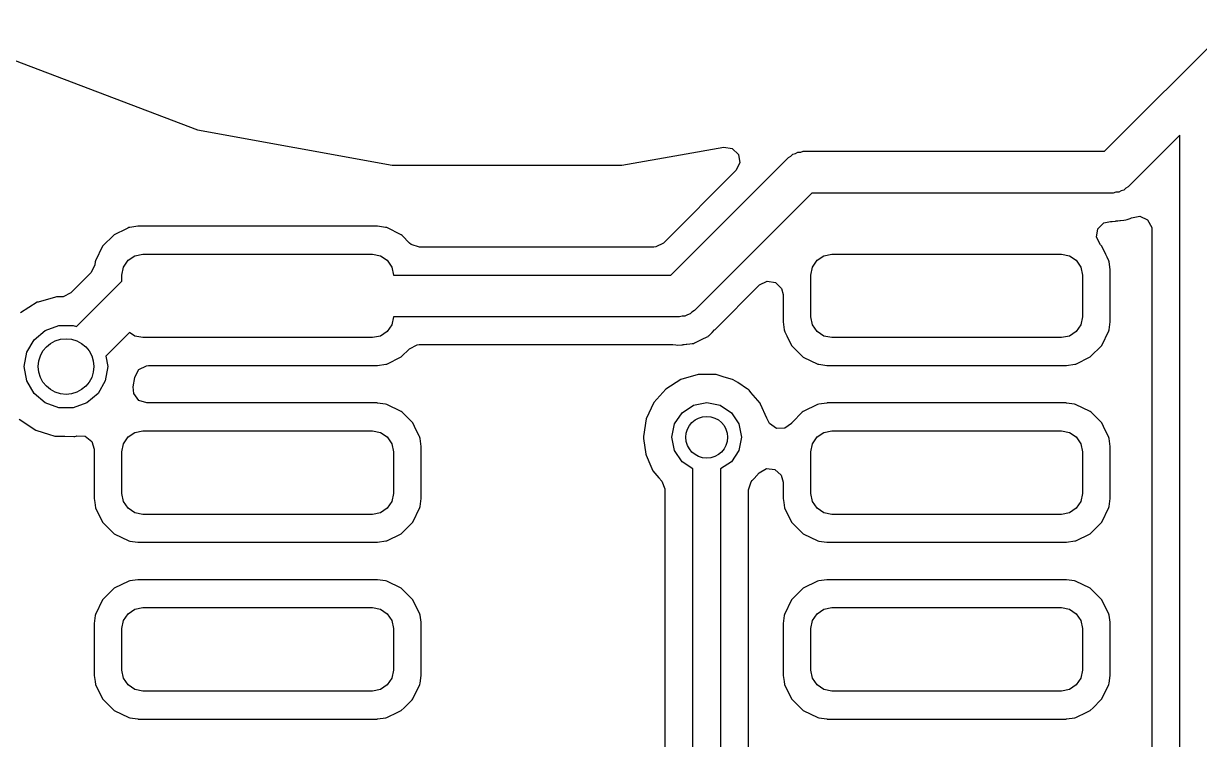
# Model space of a CAD drawing. Extents: x 0.04 to 2.01, y 0.04 to 5.04.
# Drawn here: x 0.3954 to 0.728, y 1.0736 to 1.2761 of the extents above; entities that cross this region are included whole.
import ezdxf

# ---------------------------------------------------------------- set-up
doc = ezdxf.new("R2010")
doc.units = 0
doc.header["$MEASUREMENT"] = 0
doc.layers.add('BLACK', color=7, linetype='CONTINUOUS')

msp = doc.modelspace()

# ---------------------------------------------------------------- linework, layer by layer
at = {"layer": 'BLACK', "linetype": 'CONTINUOUS'}
for p, q in [((0.701176, 1.23996), (0.73733, 1.27611)), ((0.386622, 1.26806), (0.444622, 1.24606)), ((0.444622, 1.24606), (0.499622, 1.23606)), ((0.722441, 1.24452), (0.707798, 1.22988)), ((0.722441, 1.01181), (0.722441, 1.24452)), ((0.581165, 1.23896), (0.593465, 1.24112)), ((0.593465, 1.24112), (0.595851, 1.24078)), ((0.595851, 1.24078), (0.597582, 1.2391)), ((0.564622, 1.23606), (0.581165, 1.23896)), ((0.578499, 1.20496), (0.611769, 1.23823)), ((0.597582, 1.2391), (0.597998, 1.23673)), ((0.611769, 1.23823), (0.612442, 1.23862)), ((0.612442, 1.23862), (0.612992, 1.23917)), ((0.612992, 1.23917), (0.613743, 1.23937)), ((0.613743, 1.23937), (0.614416, 1.23976)), ((0.614416, 1.23976), (0.615194, 1.23976)), ((0.615194, 1.23976), (0.615945, 1.23996)), ((0.615945, 1.23996), (0.701176, 1.23996)), ((0.499622, 1.23606), (0.564622, 1.23606)), ((0.596895, 1.23452), (0.576371, 1.214)), ((0.597998, 1.23673), (0.596895, 1.23452)), ((0.618391, 1.22815), (0.585121, 1.19488)), ((0.703622, 1.22815), (0.618391, 1.22815)), ((0.704373, 1.22835), (0.703622, 1.22815)), ((0.705151, 1.22835), (0.704373, 1.22835)), ((0.705824, 1.22874), (0.705151, 1.22835)), ((0.706575, 1.22894), (0.705824, 1.22874)), ((0.707125, 1.22949), (0.706575, 1.22894)), ((0.707798, 1.22988), (0.707125, 1.22949)), ((0.707525, 1.22062), (0.7078, 1.22075)), ((0.7078, 1.22075), (0.707853, 1.22077)), ((0.707853, 1.22077), (0.708154, 1.22082)), ((0.708154, 1.22082), (0.708437, 1.22097)), ((0.708437, 1.22097), (0.708799, 1.22117)), ((0.708437, 1.22097), (0.708437, 1.22097)), ((0.708799, 1.22117), (0.711169, 1.2216)), ((0.711169, 1.2216), (0.71334, 1.22056)), ((0.4245, 1.21806), (0.42099, 1.21634)), ((0.424842, 1.21823), (0.4245, 1.21806)), ((0.425114, 1.21836), (0.424842, 1.21823)), ((0.424842, 1.21823), (0.424842, 1.21823)), ((0.425413, 1.2184), (0.425114, 1.21836)), ((0.427685, 1.21874), (0.425413, 1.2184)), ((0.425413, 1.2184), (0.425413, 1.2184)), ((0.427826, 1.21876), (0.427685, 1.21874)), ((0.427685, 1.21874), (0.427685, 1.21874)), ((0.495402, 1.21876), (0.427826, 1.21876)), ((0.495542, 1.21874), (0.495402, 1.21876)), ((0.497792, 1.21841), (0.495542, 1.21874)), ((0.495542, 1.21874), (0.495542, 1.21874)), ((0.498091, 1.21837), (0.497792, 1.21841)), ((0.497792, 1.21841), (0.497792, 1.21841)), ((0.502219, 1.21635), (0.498091, 1.21837)), ((0.698876, 1.21563), (0.69925, 1.21801)), ((0.69925, 1.21801), (0.700952, 1.21971)), ((0.700952, 1.21971), (0.702807, 1.22011)), ((0.702807, 1.22011), (0.702963, 1.22008)), ((0.702963, 1.22008), (0.703283, 1.22012)), ((0.703283, 1.22012), (0.704215, 1.22023)), ((0.704215, 1.22023), (0.704447, 1.22024)), ((0.704447, 1.22024), (0.704607, 1.22026)), ((0.704447, 1.22024), (0.704447, 1.22024)), ((0.704607, 1.22026), (0.704768, 1.22026)), ((0.704768, 1.22026), (0.704927, 1.22028)), ((0.704927, 1.22028), (0.705477, 1.22037)), ((0.704927, 1.22028), (0.704927, 1.22028)), ((0.705477, 1.22037), (0.705659, 1.2204)), ((0.705659, 1.2204), (0.706563, 1.22051)), ((0.706563, 1.22051), (0.707205, 1.22058)), ((0.707205, 1.22058), (0.707525, 1.22062)), ((0.707205, 1.22058), (0.707205, 1.22058)), ((0.71334, 1.22056), (0.714484, 1.21844)), ((0.714484, 1.21844), (0.714547, 1.21774)), ((0.714547, 1.21774), (0.714547, 1.0137)), ((0.42099, 1.21634), (0.417744, 1.21308)), ((0.502446, 1.21612), (0.502219, 1.21635)), ((0.504579, 1.21399), (0.502446, 1.21612)), ((0.699971, 1.21348), (0.698876, 1.21563)), ((0.417744, 1.21308), (0.415727, 1.20896)), ((0.426874, 1.21042), (0.429134, 1.21087)), ((0.429134, 1.21087), (0.494094, 1.21087)), ((0.494094, 1.21087), (0.496354, 1.21042)), ((0.505042, 1.2136), (0.504579, 1.21399)), ((0.507333, 1.21285), (0.505042, 1.2136)), ((0.573615, 1.21285), (0.507333, 1.21285)), ((0.574224, 1.2129), (0.573615, 1.21285)), ((0.576371, 1.214), (0.574224, 1.2129)), ((0.621756, 1.21042), (0.624016, 1.21087)), ((0.624016, 1.21087), (0.688976, 1.21087)), ((0.688976, 1.21087), (0.691236, 1.21042)), ((0.700352, 1.2131), (0.699971, 1.21348)), ((0.701484, 1.2108), (0.700352, 1.2131)), ((0.701864, 1.21003), (0.701484, 1.2108)), ((0.415561, 1.20782), (0.414461, 1.20563)), ((0.415683, 1.20866), (0.415561, 1.20782)), ((0.415727, 1.20896), (0.415683, 1.20866)), ((0.415683, 1.20866), (0.415683, 1.20866)), ((0.423678, 1.20722), (0.424958, 1.20914)), ((0.424958, 1.20914), (0.426874, 1.21042)), ((0.496354, 1.21042), (0.49827, 1.20914)), ((0.49827, 1.20914), (0.49955, 1.20722)), ((0.61856, 1.20722), (0.61984, 1.20914)), ((0.61984, 1.20914), (0.621756, 1.21042)), ((0.691236, 1.21042), (0.693152, 1.20914)), ((0.693152, 1.20914), (0.694432, 1.20722)), ((0.702376, 1.20898), (0.701864, 1.21003)), ((0.70242, 1.20868), (0.702376, 1.20898)), ((0.702738, 1.20653), (0.70242, 1.20868)), ((0.70242, 1.20868), (0.70242, 1.20868)), ((0.414461, 1.20563), (0.408744, 1.19991)), ((0.423228, 1.20496), (0.423678, 1.20722)), ((0.423228, 1.20323), (0.423228, 1.20496)), ((0.49955, 1.20722), (0.5, 1.20496)), ((0.5, 1.20496), (0.578499, 1.20496)), ((0.61811, 1.20496), (0.61856, 1.20722)), ((0.61811, 1.19315), (0.61811, 1.20496)), ((0.694432, 1.20722), (0.694882, 1.20496)), ((0.694882, 1.20496), (0.694882, 1.19315)), ((0.702776, 1.20627), (0.702738, 1.20653)), ((0.702776, 1.19184), (0.702776, 1.20627)), ((0.410354, 1.19036), (0.423226, 1.20323)), ((0.423226, 1.20323), (0.423228, 1.20323)), ((0.590965, 1.18956), (0.603563, 1.20216)), ((0.603563, 1.20216), (0.605709, 1.20325)), ((0.605709, 1.20325), (0.608088, 1.20287)), ((0.608088, 1.20287), (0.609792, 1.20117)), ((0.609792, 1.20117), (0.610217, 1.1994)), ((0.404433, 1.1987), (0.39954, 1.1973)), ((0.4047, 1.19878), (0.404433, 1.1987)), ((0.404433, 1.1987), (0.404433, 1.1987)), ((0.404977, 1.19878), (0.4047, 1.19878)), ((0.405964, 1.19877), (0.404977, 1.19878)), ((0.404977, 1.19878), (0.404977, 1.19878)), ((0.406597, 1.19882), (0.405964, 1.19877)), ((0.408744, 1.19991), (0.406597, 1.19882)), ((0.610217, 1.1994), (0.610217, 1.19184)), ((0.399273, 1.19723), (0.394499, 1.19422)), ((0.39954, 1.1973), (0.399273, 1.19723)), ((0.39954, 1.1973), (0.39954, 1.1973)), ((0.584447, 1.19449), (0.583898, 1.19394)), ((0.585121, 1.19488), (0.584447, 1.19449)), ((0.49955, 1.19089), (0.49827, 1.18897)), ((0.5, 1.19315), (0.49955, 1.19089)), ((0.580945, 1.19315), (0.5, 1.19315)), ((0.581696, 1.19335), (0.580945, 1.19315)), ((0.582473, 1.19335), (0.581696, 1.19335)), ((0.583147, 1.19374), (0.582473, 1.19335)), ((0.583898, 1.19394), (0.583147, 1.19374)), ((0.610217, 1.19184), (0.610237, 1.1917)), ((0.610237, 1.1917), (0.610237, 1.1917)), ((0.610237, 1.1917), (0.610563, 1.18949)), ((0.61856, 1.19089), (0.61811, 1.19315)), ((0.61984, 1.18897), (0.61856, 1.19089)), ((0.694432, 1.19089), (0.693152, 1.18897)), ((0.694882, 1.19315), (0.694432, 1.19089)), ((0.702427, 1.18945), (0.702755, 1.1917)), ((0.702755, 1.1917), (0.702776, 1.19184)), ((0.702755, 1.1917), (0.702755, 1.1917)), ((0.398354, 1.18665), (0.401496, 1.18928)), ((0.401496, 1.18928), (0.405351, 1.19069)), ((0.405351, 1.19069), (0.409453, 1.19069)), ((0.409453, 1.19069), (0.410354, 1.19036)), ((0.425386, 1.18869), (0.418694, 1.182)), ((0.426874, 1.18769), (0.425386, 1.18869)), ((0.429134, 1.18724), (0.426874, 1.18769)), ((0.496354, 1.18769), (0.494094, 1.18724)), ((0.49827, 1.18897), (0.496354, 1.18769)), ((0.587295, 1.1868), (0.588768, 1.1875)), ((0.588768, 1.1875), (0.588769, 1.1875)), ((0.588769, 1.1875), (0.588989, 1.18761)), ((0.588989, 1.18761), (0.589145, 1.18774)), ((0.589145, 1.18774), (0.589204, 1.1878)), ((0.589204, 1.1878), (0.589255, 1.18785)), ((0.589255, 1.18785), (0.589295, 1.18788)), ((0.589295, 1.18788), (0.589519, 1.188)), ((0.589519, 1.188), (0.590171, 1.18871)), ((0.590171, 1.18871), (0.590859, 1.18945)), ((0.590859, 1.18945), (0.590965, 1.18956)), ((0.610563, 1.18949), (0.610616, 1.18913)), ((0.610616, 1.18913), (0.610749, 1.18886)), ((0.610749, 1.18886), (0.610749, 1.18886)), ((0.610749, 1.18886), (0.611298, 1.18774)), ((0.611298, 1.18774), (0.61264, 1.18501)), ((0.621756, 1.18769), (0.61984, 1.18897)), ((0.624016, 1.18724), (0.621756, 1.18769)), ((0.691236, 1.18769), (0.688976, 1.18724)), ((0.693152, 1.18897), (0.691236, 1.18769)), ((0.700366, 1.18503), (0.702383, 1.18915)), ((0.702383, 1.18915), (0.702427, 1.18945)), ((0.702427, 1.18945), (0.702427, 1.18945)), ((0.396303, 1.18309), (0.398354, 1.18665)), ((0.494094, 1.18724), (0.429134, 1.18724)), ((0.504572, 1.18411), (0.506717, 1.18521)), ((0.506717, 1.18521), (0.50733, 1.18526)), ((0.50733, 1.18526), (0.579057, 1.18526)), ((0.579057, 1.18526), (0.579877, 1.18517)), ((0.579877, 1.18517), (0.579928, 1.18516)), ((0.579928, 1.18516), (0.580286, 1.18508)), ((0.580286, 1.18508), (0.581538, 1.18523)), ((0.581538, 1.18523), (0.58177, 1.18524)), ((0.58177, 1.18524), (0.58193, 1.18526)), ((0.58177, 1.18524), (0.58177, 1.18524)), ((0.58193, 1.18526), (0.582091, 1.18526)), ((0.582091, 1.18526), (0.58225, 1.18528)), ((0.58225, 1.18528), (0.5828, 1.18537)), ((0.58225, 1.18528), (0.58225, 1.18528)), ((0.5828, 1.18537), (0.582981, 1.1854)), ((0.582981, 1.1854), (0.583885, 1.18551)), ((0.583885, 1.18551), (0.584528, 1.18558)), ((0.584528, 1.18558), (0.584848, 1.18562)), ((0.584528, 1.18558), (0.584528, 1.18558)), ((0.584848, 1.18562), (0.585123, 1.18575)), ((0.585123, 1.18575), (0.585175, 1.18577)), ((0.585175, 1.18577), (0.585476, 1.18582)), ((0.585476, 1.18582), (0.587132, 1.18671)), ((0.587132, 1.18671), (0.587295, 1.1868)), ((0.61264, 1.18501), (0.615892, 1.18176)), ((0.688976, 1.18724), (0.624016, 1.18724)), ((0.69712, 1.18177), (0.700366, 1.18503)), ((0.395591, 1.17906), (0.396303, 1.18309)), ((0.418694, 1.182), (0.419213, 1.17906)), ((0.498115, 1.17975), (0.502238, 1.18177)), ((0.502238, 1.18177), (0.504572, 1.18411)), ((0.615892, 1.18176), (0.620019, 1.17974)), ((0.692997, 1.17975), (0.69712, 1.18177)), ((0.396303, 1.17502), (0.395591, 1.17906)), ((0.419213, 1.17906), (0.4185, 1.17502)), ((0.426888, 1.1761), (0.428002, 1.17824)), ((0.428002, 1.17824), (0.430159, 1.17931)), ((0.430159, 1.17931), (0.430731, 1.17935)), ((0.430731, 1.17935), (0.495402, 1.17935)), ((0.495402, 1.17935), (0.495543, 1.17937)), ((0.495543, 1.17937), (0.495544, 1.17937)), ((0.495544, 1.17937), (0.497815, 1.17971)), ((0.497815, 1.17971), (0.498115, 1.17975)), ((0.497815, 1.17971), (0.497815, 1.17971)), ((0.620019, 1.17974), (0.620318, 1.1797)), ((0.620318, 1.1797), (0.620318, 1.1797)), ((0.620318, 1.1797), (0.622568, 1.17937)), ((0.622568, 1.17937), (0.622568, 1.17937)), ((0.622568, 1.17937), (0.622708, 1.17935)), ((0.622708, 1.17935), (0.690284, 1.17935)), ((0.690284, 1.17935), (0.690425, 1.17937)), ((0.690425, 1.17937), (0.690426, 1.17937)), ((0.690426, 1.17937), (0.692697, 1.17971)), ((0.692697, 1.17971), (0.692997, 1.17975)), ((0.692697, 1.17971), (0.692697, 1.17971)), ((0.398354, 1.17146), (0.396303, 1.17502)), ((0.4185, 1.17502), (0.416449, 1.17146)), ((0.426417, 1.1733), (0.426869, 1.17599)), ((0.426869, 1.17599), (0.426888, 1.1761)), ((0.581305, 1.17541), (0.577009, 1.1727)), ((0.581572, 1.17549), (0.581305, 1.17541)), ((0.585923, 1.17673), (0.581572, 1.17549)), ((0.581572, 1.17549), (0.581572, 1.17549)), ((0.58619, 1.17681), (0.585923, 1.17673)), ((0.585923, 1.17673), (0.585923, 1.17673)), ((0.586468, 1.17681), (0.58619, 1.17681)), ((0.588254, 1.1768), (0.586468, 1.17681)), ((0.591271, 1.17678), (0.588254, 1.1768)), ((0.593536, 1.1761), (0.591271, 1.17678)), ((0.595872, 1.1754), (0.593536, 1.1761)), ((0.596138, 1.17532), (0.595872, 1.1754)), ((0.595872, 1.1754), (0.595872, 1.1754)), ((0.597394, 1.17451), (0.596138, 1.17532)), ((0.600168, 1.17271), (0.597394, 1.17451)), ((0.401496, 1.16883), (0.398354, 1.17146)), ((0.416449, 1.17146), (0.413307, 1.16883)), ((0.426554, 1.17145), (0.426417, 1.1733)), ((0.42797, 1.1695), (0.426554, 1.17145)), ((0.577009, 1.1727), (0.573646, 1.16889)), ((0.600401, 1.17256), (0.600168, 1.17271)), ((0.600168, 1.17271), (0.600168, 1.17271)), ((0.600583, 1.17235), (0.600401, 1.17256)), ((0.601127, 1.17172), (0.600583, 1.17235)), ((0.600583, 1.17235), (0.600583, 1.17235)), ((0.603718, 1.16871), (0.601127, 1.17172)), ((0.405351, 1.16742), (0.401496, 1.16883)), ((0.413307, 1.16883), (0.409453, 1.16742)), ((0.430261, 1.16876), (0.42797, 1.1695)), ((0.495402, 1.16876), (0.430261, 1.16876)), ((0.495542, 1.16874), (0.495402, 1.16876)), ((0.497792, 1.16841), (0.495542, 1.16874)), ((0.495542, 1.16874), (0.495542, 1.16874)), ((0.498091, 1.16837), (0.497792, 1.16841)), ((0.497792, 1.16841), (0.497792, 1.16841)), ((0.502219, 1.16635), (0.498091, 1.16837)), ((0.573646, 1.16889), (0.571486, 1.16429)), ((0.581662, 1.16601), (0.584855, 1.16815)), ((0.584855, 1.16815), (0.588622, 1.1689)), ((0.588622, 1.1689), (0.592389, 1.16815)), ((0.592389, 1.16815), (0.595582, 1.16601)), ((0.603833, 1.16846), (0.603718, 1.16871)), ((0.605664, 1.16443), (0.603833, 1.16846)), ((0.603833, 1.16846), (0.603833, 1.16846)), ((0.619996, 1.16836), (0.615872, 1.16634)), ((0.620295, 1.1684), (0.619996, 1.16836)), ((0.622567, 1.16874), (0.620295, 1.1684)), ((0.620295, 1.1684), (0.620295, 1.1684)), ((0.622708, 1.16876), (0.622567, 1.16874)), ((0.622567, 1.16874), (0.622567, 1.16874)), ((0.690284, 1.16876), (0.622708, 1.16876)), ((0.690424, 1.16874), (0.690284, 1.16876)), ((0.692674, 1.16841), (0.690424, 1.16874)), ((0.690424, 1.16874), (0.690424, 1.16874)), ((0.692973, 1.16837), (0.692674, 1.16841)), ((0.692674, 1.16841), (0.692674, 1.16841)), ((0.6971, 1.16635), (0.692973, 1.16837)), ((0.394133, 1.16421), (0.398831, 1.16109)), ((0.409453, 1.16742), (0.405351, 1.16742)), ((0.502446, 1.16612), (0.502219, 1.16635)), ((0.505073, 1.1635), (0.502446, 1.16612)), ((0.571486, 1.16429), (0.570705, 1.15927)), ((0.579529, 1.16282), (0.581662, 1.16601)), ((0.595582, 1.16601), (0.597715, 1.16282)), ((0.60582, 1.16408), (0.605664, 1.16443)), ((0.615644, 1.16611), (0.612854, 1.16331)), ((0.615872, 1.16634), (0.615644, 1.16611)), ((0.697328, 1.16612), (0.6971, 1.16635)), ((0.699955, 1.1635), (0.697328, 1.16612)), ((0.398831, 1.16109), (0.402684, 1.15988)), ((0.426874, 1.16042), (0.429134, 1.16087)), ((0.429134, 1.16087), (0.494094, 1.16087)), ((0.494094, 1.16087), (0.496354, 1.16042)), ((0.50547, 1.1631), (0.505073, 1.1635)), ((0.506481, 1.16105), (0.50547, 1.1631)), ((0.507246, 1.15949), (0.506481, 1.16105)), ((0.57878, 1.15906), (0.579529, 1.16282)), ((0.597715, 1.16282), (0.598465, 1.15906)), ((0.605827, 1.16404), (0.60582, 1.16408)), ((0.606351, 1.16298), (0.605827, 1.16404)), ((0.608312, 1.16158), (0.606351, 1.16298)), ((0.610721, 1.1616), (0.608312, 1.16158)), ((0.612572, 1.16297), (0.610721, 1.1616)), ((0.612626, 1.16308), (0.612572, 1.16297)), ((0.612854, 1.16331), (0.612626, 1.16308)), ((0.612854, 1.16331), (0.612854, 1.16331)), ((0.621756, 1.16042), (0.624016, 1.16087)), ((0.624016, 1.16087), (0.688976, 1.16087)), ((0.688976, 1.16087), (0.691236, 1.16042)), ((0.700352, 1.1631), (0.699955, 1.1635)), ((0.701362, 1.16105), (0.700352, 1.1631)), ((0.702128, 1.15949), (0.701362, 1.16105)), ((0.402684, 1.15988), (0.403954, 1.15949)), ((0.403954, 1.15949), (0.403954, 1.15949)), ((0.403954, 1.15949), (0.404219, 1.1594)), ((0.404219, 1.1594), (0.40704, 1.15935)), ((0.40704, 1.15935), (0.409584, 1.15931)), ((0.409584, 1.15931), (0.409585, 1.15931)), ((0.409585, 1.15931), (0.409862, 1.1593)), ((0.409862, 1.1593), (0.410223, 1.1594)), ((0.410223, 1.1594), (0.410412, 1.15945)), ((0.410412, 1.15945), (0.412818, 1.15933)), ((0.412818, 1.15933), (0.414697, 1.15783)), ((0.414697, 1.15783), (0.415335, 1.15569)), ((0.423678, 1.15722), (0.424958, 1.15914)), ((0.424958, 1.15914), (0.426874, 1.16042)), ((0.496354, 1.16042), (0.49827, 1.15914)), ((0.49827, 1.15914), (0.49955, 1.15722)), ((0.50735, 1.15927), (0.507246, 1.15949)), ((0.507494, 1.15898), (0.50735, 1.15927)), ((0.507539, 1.15868), (0.507494, 1.15898)), ((0.507866, 1.15646), (0.507539, 1.15868)), ((0.507539, 1.15868), (0.507539, 1.15868)), ((0.570705, 1.15927), (0.570741, 1.159)), ((0.570741, 1.159), (0.570741, 1.159)), ((0.570741, 1.159), (0.570774, 1.15874)), ((0.570774, 1.15874), (0.571364, 1.15424)), ((0.579529, 1.15529), (0.57878, 1.15906)), ((0.598465, 1.15906), (0.597715, 1.15529)), ((0.61856, 1.15722), (0.61984, 1.15914)), ((0.61984, 1.15914), (0.621756, 1.16042)), ((0.691236, 1.16042), (0.693152, 1.15914)), ((0.693152, 1.15914), (0.694432, 1.15722)), ((0.702376, 1.15898), (0.702128, 1.15949)), ((0.70242, 1.15868), (0.702376, 1.15898)), ((0.702748, 1.15646), (0.70242, 1.15868)), ((0.70242, 1.15868), (0.70242, 1.15868)), ((0.415335, 1.15569), (0.415335, 1.14184)), ((0.423228, 1.15496), (0.423678, 1.15722)), ((0.423228, 1.14315), (0.423228, 1.15496)), ((0.49955, 1.15722), (0.5, 1.15496)), ((0.5, 1.15496), (0.5, 1.14315)), ((0.507894, 1.15627), (0.507866, 1.15646)), ((0.507894, 1.14184), (0.507894, 1.15627)), ((0.571364, 1.15424), (0.571475, 1.15398)), ((0.581662, 1.1521), (0.579529, 1.15529)), ((0.597715, 1.15529), (0.595582, 1.1521)), ((0.61811, 1.15496), (0.61856, 1.15722)), ((0.61811, 1.14315), (0.61811, 1.15496)), ((0.694432, 1.15722), (0.694882, 1.15496)), ((0.694882, 1.15496), (0.694882, 1.14315)), ((0.702776, 1.15627), (0.702748, 1.15646)), ((0.702776, 1.14184), (0.702776, 1.15627)), ((0.571475, 1.15398), (0.571475, 1.15398)), ((0.571475, 1.15398), (0.572821, 1.15092)), ((0.572821, 1.15092), (0.57341, 1.14959)), ((0.584685, 1.15008), (0.581662, 1.1521)), ((0.595582, 1.1521), (0.592559, 1.15008)), ((0.57341, 1.14959), (0.575092, 1.14759)), ((0.575092, 1.14759), (0.575877, 1.14665)), ((0.584685, 0.923189), (0.584685, 1.15008)), ((0.592559, 1.15008), (0.592559, 0.92482)), ((0.601992, 1.14739), (0.603429, 1.14898)), ((0.603429, 1.14898), (0.605519, 1.15018)), ((0.605519, 1.15018), (0.607914, 1.14992)), ((0.607914, 1.14992), (0.609699, 1.14831)), ((0.609699, 1.14831), (0.610217, 1.14637)), ((0.575877, 1.14665), (0.576782, 1.14442)), ((0.576782, 1.14442), (0.576791, 1.14414)), ((0.600453, 1.14419), (0.601197, 1.14648)), ((0.601197, 1.14648), (0.601461, 1.14681)), ((0.601461, 1.14681), (0.601992, 1.14739)), ((0.610217, 1.14637), (0.610217, 1.14184)), ((0.415335, 1.14184), (0.415355, 1.1417)), ((0.415355, 1.1417), (0.415355, 1.1417)), ((0.415355, 1.1417), (0.415516, 1.14061)), ((0.423678, 1.14089), (0.423228, 1.14315)), ((0.5, 1.14315), (0.49955, 1.14089)), ((0.507545, 1.13945), (0.507873, 1.1417)), ((0.507873, 1.1417), (0.507894, 1.14184)), ((0.507873, 1.1417), (0.507873, 1.1417)), ((0.576791, 1.14414), (0.576791, 0.925296)), ((0.600453, 0.929704), (0.600453, 1.14419)), ((0.610217, 1.14184), (0.610237, 1.1417)), ((0.610237, 1.1417), (0.610237, 1.1417)), ((0.610237, 1.1417), (0.610398, 1.14061)), ((0.61856, 1.14089), (0.61811, 1.14315)), ((0.694882, 1.14315), (0.694432, 1.14089)), ((0.702427, 1.13945), (0.702755, 1.1417)), ((0.702755, 1.1417), (0.702776, 1.14184)), ((0.702755, 1.1417), (0.702755, 1.1417)), ((0.415516, 1.14061), (0.415734, 1.13913)), ((0.415734, 1.13913), (0.417759, 1.13501)), ((0.424958, 1.13897), (0.423678, 1.14089)), ((0.426874, 1.13769), (0.424958, 1.13897)), ((0.429134, 1.13724), (0.426874, 1.13769)), ((0.496354, 1.13769), (0.494094, 1.13724)), ((0.49827, 1.13897), (0.496354, 1.13769)), ((0.49955, 1.14089), (0.49827, 1.13897)), ((0.505484, 1.13503), (0.507501, 1.13915)), ((0.507501, 1.13915), (0.507545, 1.13945)), ((0.507545, 1.13945), (0.507545, 1.13945)), ((0.610398, 1.14061), (0.610616, 1.13913)), ((0.610616, 1.13913), (0.61264, 1.13501)), ((0.61984, 1.13897), (0.61856, 1.14089)), ((0.621756, 1.13769), (0.61984, 1.13897)), ((0.624016, 1.13724), (0.621756, 1.13769)), ((0.691236, 1.13769), (0.688976, 1.13724)), ((0.693152, 1.13897), (0.691236, 1.13769)), ((0.694432, 1.14089), (0.693152, 1.13897)), ((0.700366, 1.13503), (0.702383, 1.13915)), ((0.702383, 1.13915), (0.702427, 1.13945)), ((0.702427, 1.13945), (0.702427, 1.13945)), ((0.417759, 1.13501), (0.42101, 1.13176)), ((0.494094, 1.13724), (0.429134, 1.13724)), ((0.502238, 1.13177), (0.505484, 1.13503)), ((0.61264, 1.13501), (0.615892, 1.13176)), ((0.688976, 1.13724), (0.624016, 1.13724)), ((0.69712, 1.13177), (0.700366, 1.13503)), ((0.42101, 1.13176), (0.425137, 1.12974)), ((0.498115, 1.12975), (0.502238, 1.13177)), ((0.615892, 1.13176), (0.620019, 1.12974)), ((0.692997, 1.12975), (0.69712, 1.13177)), ((0.425137, 1.12974), (0.425436, 1.1297)), ((0.425436, 1.1297), (0.425436, 1.1297)), ((0.425436, 1.1297), (0.427686, 1.12937)), ((0.427686, 1.12937), (0.427687, 1.12937)), ((0.427687, 1.12937), (0.427826, 1.12935)), ((0.427826, 1.12935), (0.495402, 1.12935)), ((0.495402, 1.12935), (0.495543, 1.12937)), ((0.495543, 1.12937), (0.495544, 1.12937)), ((0.495544, 1.12937), (0.497815, 1.12971)), ((0.497815, 1.12971), (0.498115, 1.12975)), ((0.497815, 1.12971), (0.497815, 1.12971)), ((0.620019, 1.12974), (0.620318, 1.1297)), ((0.620318, 1.1297), (0.620318, 1.1297)), ((0.620318, 1.1297), (0.622568, 1.12937)), ((0.622568, 1.12937), (0.622568, 1.12937)), ((0.622568, 1.12937), (0.622708, 1.12935)), ((0.622708, 1.12935), (0.690284, 1.12935)), ((0.690284, 1.12935), (0.690425, 1.12937)), ((0.690425, 1.12937), (0.690426, 1.12937)), ((0.690426, 1.12937), (0.692697, 1.12971)), ((0.692697, 1.12971), (0.692997, 1.12975)), ((0.692697, 1.12971), (0.692697, 1.12971)), ((0.425114, 1.11836), (0.42099, 1.11634)), ((0.425413, 1.1184), (0.425114, 1.11836)), ((0.427685, 1.11874), (0.425413, 1.1184)), ((0.425413, 1.1184), (0.425413, 1.1184)), ((0.427826, 1.11876), (0.427685, 1.11874)), ((0.427685, 1.11874), (0.427685, 1.11874)), ((0.495402, 1.11876), (0.427826, 1.11876)), ((0.495542, 1.11874), (0.495402, 1.11876)), ((0.497792, 1.11841), (0.495542, 1.11874)), ((0.495542, 1.11874), (0.495542, 1.11874)), ((0.498091, 1.11837), (0.497792, 1.11841)), ((0.497792, 1.11841), (0.497792, 1.11841)), ((0.502219, 1.11635), (0.498091, 1.11837)), ((0.619996, 1.11836), (0.615872, 1.11634)), ((0.620295, 1.1184), (0.619996, 1.11836)), ((0.622567, 1.11874), (0.620295, 1.1184)), ((0.620295, 1.1184), (0.620295, 1.1184)), ((0.622708, 1.11876), (0.622567, 1.11874)), ((0.622567, 1.11874), (0.622567, 1.11874)), ((0.690284, 1.11876), (0.622708, 1.11876)), ((0.690424, 1.11874), (0.690284, 1.11876)), ((0.692674, 1.11841), (0.690424, 1.11874)), ((0.690424, 1.11874), (0.690424, 1.11874)), ((0.692973, 1.11837), (0.692674, 1.11841)), ((0.692674, 1.11841), (0.692674, 1.11841)), ((0.6971, 1.11635), (0.692973, 1.11837)), ((0.42099, 1.11634), (0.417744, 1.11308)), ((0.50547, 1.1131), (0.502219, 1.11635)), ((0.615872, 1.11634), (0.612626, 1.11308)), ((0.700352, 1.1131), (0.6971, 1.11635)), ((0.417744, 1.11308), (0.415727, 1.10896)), ((0.507494, 1.10898), (0.50547, 1.1131)), ((0.612626, 1.11308), (0.610609, 1.10896)), ((0.702376, 1.10898), (0.700352, 1.1131)), ((0.415683, 1.10866), (0.415355, 1.10641)), ((0.415727, 1.10896), (0.415683, 1.10866)), ((0.415683, 1.10866), (0.415683, 1.10866)), ((0.423678, 1.10722), (0.424958, 1.10914)), ((0.424958, 1.10914), (0.426874, 1.11042)), ((0.426874, 1.11042), (0.429134, 1.11087)), ((0.429134, 1.11087), (0.494094, 1.11087)), ((0.494094, 1.11087), (0.496354, 1.11042)), ((0.496354, 1.11042), (0.49827, 1.10914)), ((0.49827, 1.10914), (0.49955, 1.10722)), ((0.507539, 1.10868), (0.507494, 1.10898)), ((0.507825, 1.10673), (0.507539, 1.10868)), ((0.507539, 1.10868), (0.507539, 1.10868)), ((0.610565, 1.10866), (0.610237, 1.10641)), ((0.610609, 1.10896), (0.610565, 1.10866)), ((0.610565, 1.10866), (0.610565, 1.10866)), ((0.61856, 1.10722), (0.61984, 1.10914)), ((0.61984, 1.10914), (0.621756, 1.11042)), ((0.621756, 1.11042), (0.624016, 1.11087)), ((0.624016, 1.11087), (0.688976, 1.11087)), ((0.688976, 1.11087), (0.691236, 1.11042)), ((0.691236, 1.11042), (0.693152, 1.10914)), ((0.693152, 1.10914), (0.694432, 1.10722)), ((0.70242, 1.10868), (0.702376, 1.10898)), ((0.702707, 1.10673), (0.70242, 1.10868)), ((0.70242, 1.10868), (0.70242, 1.10868)), ((0.415355, 1.10641), (0.415335, 1.10627)), ((0.415335, 1.10627), (0.415335, 1.09184)), ((0.423228, 1.10496), (0.423678, 1.10722)), ((0.423228, 1.09315), (0.423228, 1.10496)), ((0.49955, 1.10722), (0.5, 1.10496)), ((0.5, 1.10496), (0.5, 1.09315)), ((0.507894, 1.10627), (0.507825, 1.10673)), ((0.507894, 1.09184), (0.507894, 1.10627)), ((0.610237, 1.10641), (0.610217, 1.10627)), ((0.610217, 1.10627), (0.610217, 1.09184)), ((0.61811, 1.10496), (0.61856, 1.10722)), ((0.61811, 1.09315), (0.61811, 1.10496)), ((0.694432, 1.10722), (0.694882, 1.10496)), ((0.694882, 1.10496), (0.694882, 1.09315)), ((0.702776, 1.10627), (0.702707, 1.10673)), ((0.702776, 1.09184), (0.702776, 1.10627)), ((0.415335, 1.09184), (0.415355, 1.0917)), ((0.415355, 1.0917), (0.415609, 1.08998)), ((0.415355, 1.0917), (0.415355, 1.0917)), ((0.423678, 1.09089), (0.423228, 1.09315)), ((0.5, 1.09315), (0.49955, 1.09089)), ((0.507545, 1.08945), (0.507873, 1.0917)), ((0.507873, 1.0917), (0.507894, 1.09184)), ((0.507873, 1.0917), (0.507873, 1.0917)), ((0.610217, 1.09184), (0.610237, 1.0917)), ((0.610237, 1.0917), (0.610491, 1.08998)), ((0.610237, 1.0917), (0.610237, 1.0917)), ((0.61856, 1.09089), (0.61811, 1.09315)), ((0.694882, 1.09315), (0.694432, 1.09089)), ((0.702427, 1.08945), (0.702755, 1.0917)), ((0.702755, 1.0917), (0.702776, 1.09184)), ((0.702755, 1.0917), (0.702755, 1.0917)), ((0.415609, 1.08998), (0.415734, 1.08913)), ((0.415734, 1.08913), (0.415867, 1.08886)), ((0.415867, 1.08886), (0.415867, 1.08886)), ((0.415867, 1.08886), (0.416286, 1.08801)), ((0.416286, 1.08801), (0.417759, 1.08501)), ((0.424958, 1.08897), (0.423678, 1.09089)), ((0.426874, 1.08769), (0.424958, 1.08897)), ((0.429134, 1.08724), (0.426874, 1.08769)), ((0.496354, 1.08769), (0.494094, 1.08724)), ((0.49827, 1.08897), (0.496354, 1.08769)), ((0.49955, 1.09089), (0.49827, 1.08897)), ((0.505484, 1.08503), (0.507501, 1.08915)), ((0.507501, 1.08915), (0.507545, 1.08945)), ((0.507545, 1.08945), (0.507545, 1.08945)), ((0.610491, 1.08998), (0.610616, 1.08913)), ((0.610616, 1.08913), (0.610749, 1.08886)), ((0.610749, 1.08886), (0.610749, 1.08886)), ((0.610749, 1.08886), (0.611168, 1.08801)), ((0.611168, 1.08801), (0.61264, 1.08501)), ((0.61984, 1.08897), (0.61856, 1.09089)), ((0.621756, 1.08769), (0.61984, 1.08897)), ((0.624016, 1.08724), (0.621756, 1.08769)), ((0.691236, 1.08769), (0.688976, 1.08724)), ((0.693152, 1.08897), (0.691236, 1.08769)), ((0.694432, 1.09089), (0.693152, 1.08897)), ((0.700366, 1.08503), (0.702383, 1.08915)), ((0.702383, 1.08915), (0.702427, 1.08945)), ((0.702427, 1.08945), (0.702427, 1.08945)), ((0.417759, 1.08501), (0.42101, 1.08176)), ((0.494094, 1.08724), (0.429134, 1.08724)), ((0.503016, 1.08255), (0.505256, 1.0848)), ((0.505256, 1.0848), (0.505484, 1.08503)), ((0.61264, 1.08501), (0.615892, 1.08176)), ((0.688976, 1.08724), (0.624016, 1.08724)), ((0.697898, 1.08255), (0.700138, 1.0848)), ((0.700138, 1.0848), (0.700366, 1.08503)), ((0.42101, 1.08176), (0.425137, 1.07974)), ((0.500672, 1.08101), (0.502238, 1.08177)), ((0.502238, 1.08177), (0.503016, 1.08255)), ((0.615892, 1.08176), (0.620019, 1.07974)), ((0.695554, 1.08101), (0.69712, 1.08177)), ((0.69712, 1.08177), (0.697898, 1.08255)), ((0.425137, 1.07974), (0.425436, 1.0797)), ((0.425436, 1.0797), (0.425436, 1.0797)), ((0.425436, 1.0797), (0.427686, 1.07937)), ((0.427686, 1.07937), (0.427687, 1.07937)), ((0.427687, 1.07937), (0.427826, 1.07935)), ((0.427826, 1.07935), (0.495402, 1.07935)), ((0.495402, 1.07935), (0.495543, 1.07937)), ((0.495543, 1.07937), (0.495544, 1.07937)), ((0.495544, 1.07937), (0.497815, 1.07971)), ((0.497815, 1.07971), (0.498115, 1.07975)), ((0.497815, 1.07971), (0.497815, 1.07971)), ((0.498115, 1.07975), (0.498722, 1.08005)), ((0.498722, 1.08005), (0.500672, 1.08101)), ((0.620019, 1.07974), (0.620318, 1.0797)), ((0.620318, 1.0797), (0.620318, 1.0797)), ((0.620318, 1.0797), (0.622568, 1.07937)), ((0.622568, 1.07937), (0.622568, 1.07937)), ((0.622568, 1.07937), (0.622708, 1.07935)), ((0.622708, 1.07935), (0.690284, 1.07935)), ((0.690284, 1.07935), (0.690425, 1.07937)), ((0.690425, 1.07937), (0.690426, 1.07937)), ((0.690426, 1.07937), (0.692697, 1.07971)), ((0.692697, 1.07971), (0.692997, 1.07975)), ((0.692697, 1.07971), (0.692697, 1.07971)), ((0.692997, 1.07975), (0.693603, 1.08005)), ((0.693603, 1.08005), (0.695554, 1.08101))]:
    msp.add_line(p, q, dxfattribs=at)
at = {"layer": 'BLACK'}
for centre, radius in [((0.407402, 1.17906), 0.007874), ((0.588622, 1.15906), 0.005906)]:
    msp.add_circle(centre, radius, dxfattribs=at)

doc.saveas('drawing.dxf')
